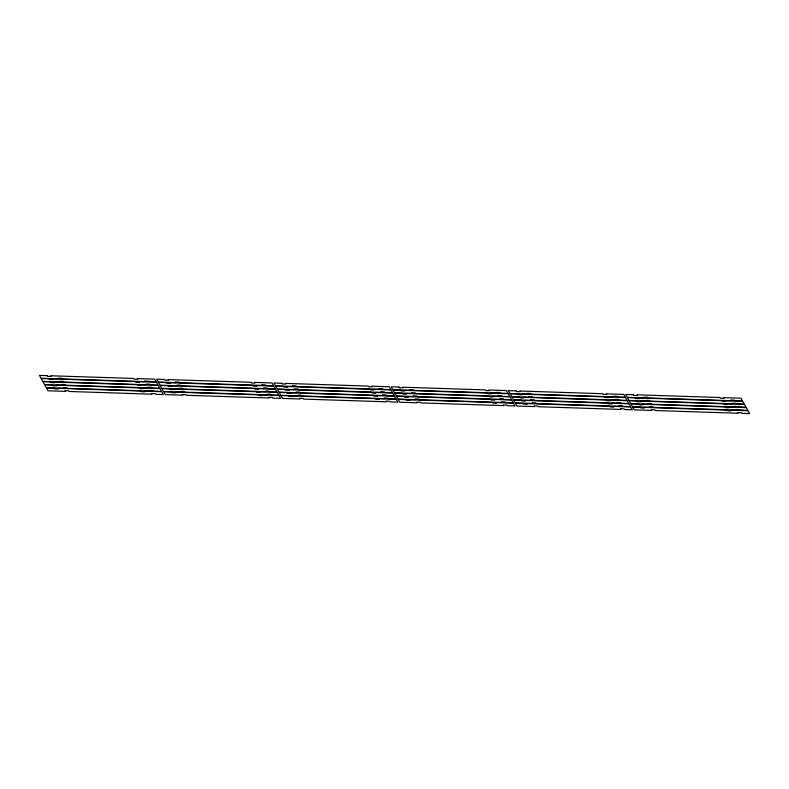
<?xml version="1.0" encoding="UTF-8"?>
<svg xmlns="http://www.w3.org/2000/svg" width="789" height="789" viewBox="0 0 789 789"><rect width="100%" height="100%" fill="white"/><g stroke="black" fill="none" stroke-linecap="round" stroke-linejoin="round"><path stroke-width="1.18" d="M47.251 375.653L39.45 375.396L41.038 378.247L58.455 378.819L58.07 378.138L61.68 378.247L62.065 378.937L144.939 381.629L144.555 380.949L156.36 382.004L154.772 379.154L137.355 378.582L137.74 379.272L134.12 379.154L133.745 378.464L50.871 375.771L51.246 376.452L47.636 376.343L47.251 375.653M164.497 379.47L156.695 379.213L158.283 382.063L175.691 382.626L175.316 381.945L178.925 382.063L179.31 382.744L262.185 385.436L261.8 384.756L265.41 384.874L265.794 385.555L273.596 385.811L272.008 382.961L254.6 382.399L254.975 383.079L251.366 382.961L250.981 382.28L168.106 379.588L168.491 380.268L164.871 380.15L164.497 379.47M281.732 383.276L273.931 383.02L275.519 385.87L292.936 386.442L292.551 385.752L296.161 385.87L296.546 386.561L379.42 389.253L379.045 388.563L382.655 388.681L383.04 389.371L390.841 389.618L389.253 386.768L371.836 386.206L372.221 386.886L368.601 386.768L368.226 386.087L285.352 383.395L285.726 384.075L282.117 383.957L281.732 383.276M398.978 387.083L391.176 386.837L392.764 389.687L410.172 390.249L409.797 389.569L413.406 389.687L413.791 390.368L496.666 393.06L496.281 392.38L499.891 392.498L500.275 393.178L508.077 393.435L506.489 390.585L489.081 390.013L489.456 390.703L485.846 390.585L485.462 389.904L402.587 387.202L402.972 387.892L399.352 387.774L398.978 387.083M516.213 390.9L508.412 390.644L510 393.494L527.417 394.066L527.032 393.376L530.642 393.494L531.027 394.184L613.901 396.877L613.526 396.186L617.136 396.305L617.521 396.995L625.322 397.242L623.734 394.392L606.317 393.829L606.702 394.51L603.082 394.392L602.707 393.711L519.833 391.019L520.207 391.699L516.598 391.581L516.213 390.9M633.459 394.707L625.657 394.461L627.245 397.311L644.652 397.873L644.278 397.192L647.887 397.311L648.272 397.991L731.147 400.684L730.762 400.003L734.381 400.122L734.756 400.802L742.557 401.059L740.97 398.208L723.562 397.636L723.937 398.327L720.327 398.208L719.943 397.518L637.068 394.825L637.453 395.516L633.843 395.397L633.459 394.707M48.997 378.789L41.196 378.533L42.784 381.383L60.201 381.955L59.816 381.265L63.436 381.383L63.81 382.073L146.685 384.766L146.31 384.085L149.92 384.194L150.304 384.884L158.106 385.14L156.518 382.28L139.101 381.718L139.485 382.399L135.876 382.29L135.491 381.6L52.616 378.907L52.991 379.588L49.382 379.47L48.997 378.789M166.242 382.606L158.441 382.349L160.029 385.2L177.436 385.762L177.061 385.081L180.671 385.2L181.056 385.88L263.93 388.573L263.546 387.892L267.165 388.01L267.54 388.691L275.341 388.947L273.753 386.097L256.346 385.535L256.721 386.216L253.111 386.097L252.727 385.417L169.852 382.714L170.237 383.405L166.627 383.286L166.242 382.606M283.478 386.413L275.677 386.156L277.264 389.007L294.682 389.579L294.297 388.888L297.917 389.007L298.291 389.697L381.166 392.389L380.791 391.699L384.401 391.817L384.785 392.508L392.587 392.754L390.999 389.904L373.582 389.342L373.966 390.022L370.357 389.904L369.972 389.224L287.097 386.531L287.472 387.212L283.862 387.093L283.478 386.413M400.723 390.22L392.922 389.973L394.51 392.823L411.917 393.386L411.542 392.705L415.152 392.823L415.537 393.504L498.411 396.196L498.027 395.516L501.646 395.634L502.021 396.315L509.822 396.571L508.234 393.721L490.827 393.149L491.202 393.839L487.592 393.721L487.207 393.03L404.333 390.338L404.718 391.028L401.108 390.91L400.723 390.22M517.959 394.036L510.158 393.78L511.745 396.63L529.163 397.202L528.778 396.512L532.397 396.63L532.772 397.311L615.647 400.013L615.272 399.323L618.882 399.441L619.266 400.131L627.068 400.378L625.48 397.528L608.063 396.966L608.447 397.646L604.838 397.528L604.453 396.847L521.578 394.155L521.963 394.835L518.343 394.717L517.959 394.036M635.204 397.843L627.403 397.597L628.991 400.447L646.398 401.009L646.023 400.329L649.633 400.447L650.018 401.128L732.892 403.82L732.508 403.14L744.313 404.195L742.715 401.345L725.308 400.773L725.693 401.463L722.073 401.345L721.698 400.654L638.814 397.962L639.198 398.652L635.589 398.534L635.204 397.843M50.752 381.925L42.941 381.669L44.529 384.519L61.946 385.091L61.562 384.401L65.181 384.519L65.556 385.21L148.431 387.902L148.056 387.212L151.666 387.33L152.05 388.02L159.851 388.267L158.264 385.417L140.846 384.854L141.231 385.535L137.621 385.426L137.237 384.736L54.362 382.044L54.747 382.724L51.127 382.606L50.752 381.925M167.988 385.742L160.187 385.486L161.775 388.336L179.182 388.898L178.807 388.218L182.417 388.336L182.801 389.016L265.676 391.709L265.291 391.028L268.911 391.147L269.286 391.827L277.097 392.084L275.509 389.233L258.092 388.661L258.476 389.352L254.857 389.233L254.482 388.553L171.598 385.851L171.982 386.541L168.373 386.423L167.988 385.742M285.233 389.549L277.422 389.293L279.01 392.143L296.427 392.715L296.043 392.025L299.662 392.143L300.037 392.833L382.921 395.526L382.537 394.835L386.146 394.954L386.531 395.644L394.332 395.891L392.744 393.04L375.327 392.478L375.712 393.159L372.102 393.04L371.718 392.36L288.843 389.667L289.228 390.348L285.608 390.23L285.233 389.549M402.469 393.356L394.668 393.109L396.256 395.96L413.673 396.522L413.288 395.841L416.898 395.96L417.282 396.64L500.157 399.333L499.772 398.652L503.392 398.77L503.767 399.451L511.578 399.707L509.99 396.857L492.573 396.285L492.957 396.975L489.338 396.857L488.963 396.167L406.079 393.474L406.463 394.165L402.854 394.046L402.469 393.356M519.714 397.173L511.903 396.916L513.491 399.767L530.908 400.339L530.524 399.648L534.143 399.767L534.518 400.447L617.402 403.149L617.018 402.459L620.627 402.577L621.012 403.258L628.813 403.514L627.225 400.664L609.818 400.102L610.193 400.782L606.583 400.664L606.199 399.984L523.324 397.291L523.709 397.972L520.089 397.853L519.714 397.173M636.95 400.98L629.149 400.733L630.736 403.583L648.154 404.146L647.769 403.465L651.379 403.573L651.763 404.264L734.638 406.956L734.253 406.276L746.059 407.331L744.471 404.481L727.054 403.909L727.438 404.599L723.819 404.481L723.444 403.79L640.569 401.098L640.944 401.788L637.334 401.67L636.95 400.98M52.498 385.062L44.687 384.805L46.285 387.655L63.692 388.227L63.307 387.537L66.927 387.655L67.302 388.346L150.186 391.038L149.802 390.348L153.411 390.466L153.796 391.157L161.597 391.403L160.009 388.553L142.602 387.991L142.977 388.671L139.367 388.553L138.982 387.872L56.108 385.18L56.492 385.86L52.873 385.742L52.498 385.062M169.734 388.869L161.932 388.622L163.52 391.472L180.937 392.034L180.553 391.354L184.162 391.472L184.547 392.153L267.422 394.845L267.037 394.165L270.657 394.283L271.041 394.964L278.842 395.22L277.255 392.37L259.837 391.798L260.222 392.488L256.603 392.37L256.228 391.689L173.353 388.987L173.728 389.677L170.118 389.559L169.734 388.869M286.979 392.685L279.178 392.429L280.766 395.279L298.173 395.851L297.798 395.161L301.408 395.279L301.792 395.97L384.667 398.662L384.282 397.972L387.892 398.09L388.277 398.78L396.078 399.027L394.49 396.177L377.083 395.614L377.458 396.295L373.848 396.177L373.463 395.496L290.589 392.804L290.973 393.484L287.354 393.366L286.979 392.685M404.215 396.492L396.413 396.246L398.001 399.096L415.418 399.658L415.034 398.978L418.643 399.096L419.028 399.776L501.903 402.469L501.528 401.788L505.138 401.907L505.522 402.587L513.323 402.844L511.736 399.993L494.318 399.421L494.703 400.112L491.083 399.993L490.709 399.303L407.834 396.611L408.209 397.301L404.599 397.183L404.215 396.492M521.46 400.309L513.659 400.053L515.247 402.903L532.654 403.465L532.279 402.784L535.889 402.903L536.273 403.583L619.148 406.286L618.763 405.595L622.373 405.714L622.758 406.394L630.559 406.651L628.971 403.8L611.564 403.238L611.939 403.919L608.329 403.8L607.944 403.12L525.07 400.427L525.454 401.108L521.835 400.99L521.46 400.309M638.696 404.116L630.894 403.86L632.482 406.72L649.899 407.282L649.515 406.601L653.124 406.71L653.509 407.4L736.384 410.093L736.009 409.412L747.804 410.467L746.216 407.617L728.799 407.045L729.184 407.735L725.564 407.617L725.19 406.927L642.315 404.234L642.69 404.915L639.08 404.806L638.696 404.116M54.244 388.198L46.443 387.941L48.03 390.792L65.438 391.364L65.063 390.673L68.673 390.792L69.057 391.482L151.932 394.175L151.547 393.484L155.157 393.603L155.541 394.293L163.343 394.539L161.755 391.689L144.348 391.127L144.722 391.808L141.113 391.689L140.728 391.009L57.853 388.316L58.238 388.997L54.619 388.878L54.244 388.198M171.479 392.005L163.678 391.758L165.266 394.608L182.683 395.171L182.298 394.49L185.918 394.608L186.293 395.289L269.167 397.981L268.793 397.301L272.402 397.419L272.787 398.1L280.588 398.356L279 395.506L261.583 394.934L261.968 395.624L258.358 395.506L257.973 394.816L175.099 392.123L175.474 392.814L171.864 392.695L171.479 392.005M288.725 395.822L280.923 395.565L282.511 398.415L299.919 398.987L299.544 398.297L303.154 398.415L303.538 399.096L386.413 401.798L386.028 401.108L389.648 401.226L390.022 401.917L397.824 402.163L396.236 399.313L378.828 398.751L379.203 399.431L375.594 399.313L375.209 398.632L292.334 395.94L292.719 396.62L289.109 396.502L288.725 395.822M405.96 399.628L398.159 399.382L399.747 402.232L417.164 402.794L416.779 402.114L420.399 402.232L420.774 402.913L503.648 405.605L503.274 404.925L506.883 405.043L507.268 405.724L515.069 405.98L513.481 403.13L496.064 402.558L496.449 403.248L492.839 403.13L492.454 402.439L409.58 399.747L409.955 400.437L406.345 400.319L405.96 399.628M523.206 403.445L515.404 403.189L516.992 406.039L534.4 406.601L534.025 405.921L537.634 406.039L538.019 406.72L620.894 409.412L620.509 408.732L624.129 408.85L624.503 409.53L632.305 409.787L630.717 406.937L613.309 406.374L613.684 407.055L610.075 406.937L609.69 406.256L526.815 403.564L527.2 404.244L523.59 404.126L523.206 403.445M640.441 407.252L632.64 406.996L634.228 409.846L651.645 410.418L651.26 409.728L654.88 409.846L655.255 410.536L738.129 413.229L737.754 412.548L741.364 412.657L741.749 413.347L749.55 413.604L747.962 410.753L730.545 410.181L730.93 410.862L727.32 410.753L726.935 410.063L644.061 407.371L644.445 408.051L640.826 407.933L640.441 407.252"/></g></svg>
